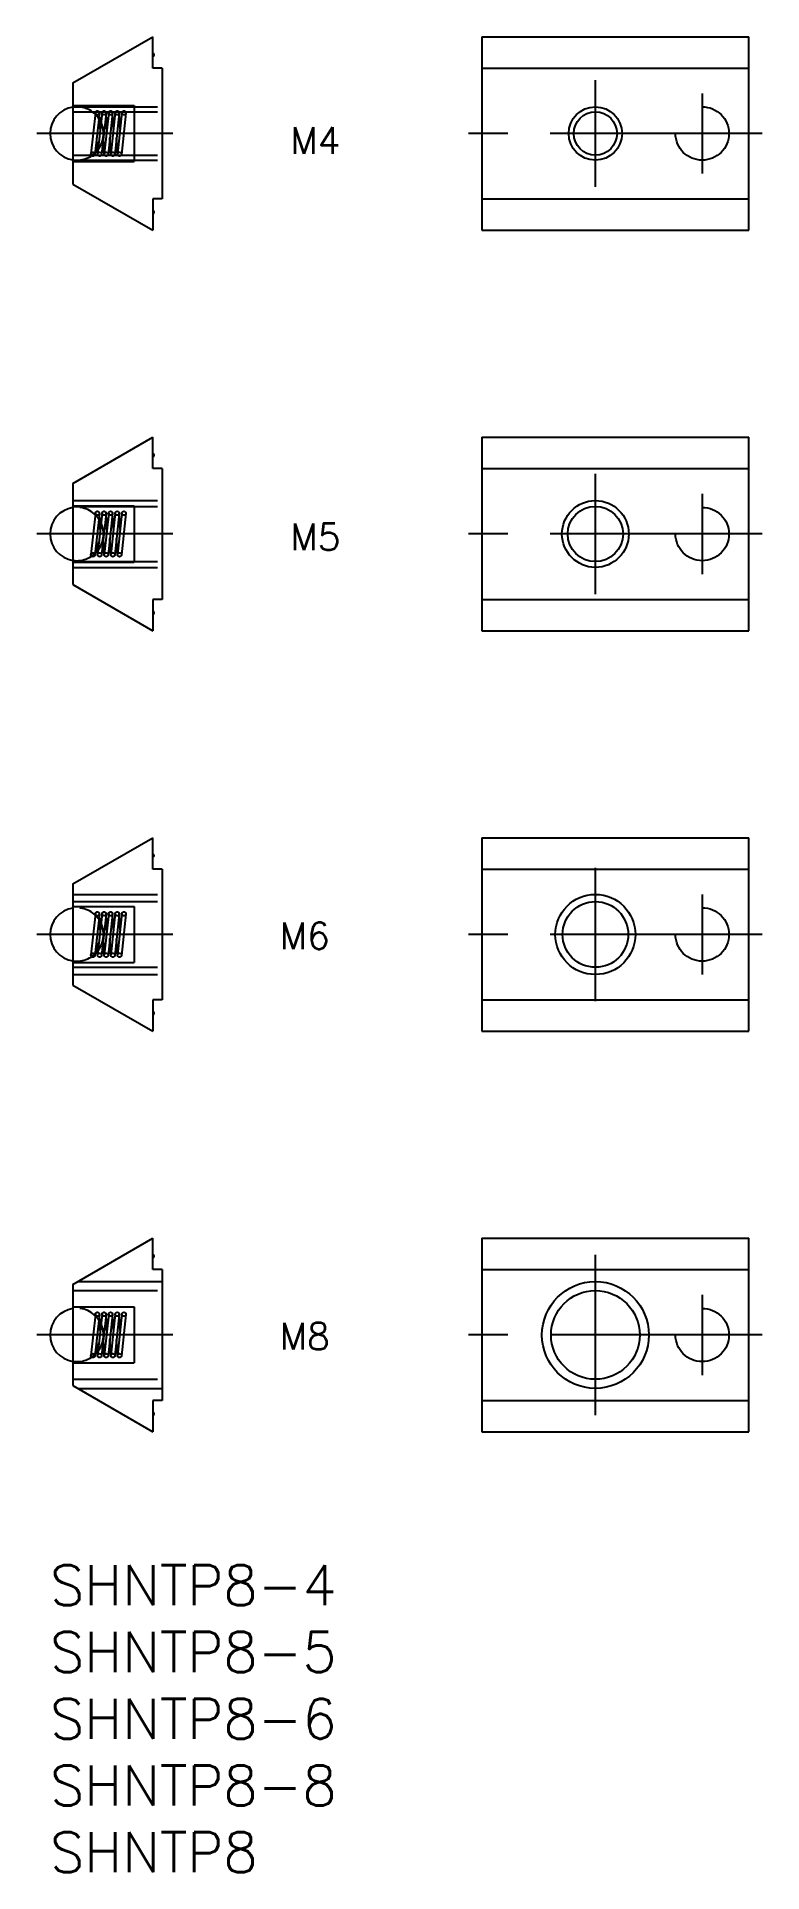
# Model space of a CAD drawing. Extents: x -1 to 53, y -23 to 114.
import ezdxf
from ezdxf.enums import TextEntityAlignment as Align

# ---------------------------------------------------------------- set-up
doc = ezdxf.new("R2010")
doc.units = 0
doc.header["$LTSCALE"] = 0.5
doc.linetypes.add('CENTER', pattern=[50.8, 31.75, -6.35, 6.35, -6.35])
doc.linetypes.add('DASHED', pattern=[19.05, 12.7, -6.35])
for name, color, linetype in [('MSM_CENTER', 1, 'CENTER'), ('MSM_CONTINUOUS', 7, 'CONTINUOUS'), ('MSM_DASHED', 4, 'DASHED'), ('MSM_NARROW', 5, 'CONTINUOUS'), ('MSM_PART_NUMBER', 7, 'CONTINUOUS')]:
    doc.layers.add(name, color=color, linetype=linetype)
doc.styles.get("Standard").update_dxf_attribs({"font": 'txt.shx', "height": 1, "bigfont": 'bigfont.shx'})

# ---------------------------------------------------------------- blocks, each defined once
blk = doc.blocks.new('*U3')
at = {"layer": 'MSM_PART_NUMBER'}
blk.add_text('SHNTP8-4', height=3, dxfattribs=at).set_placement((0, -3))
blk = doc.blocks.new('*U4')
at = {"layer": 'MSM_PART_NUMBER'}
blk.add_text('SHNTP8-5', height=3, dxfattribs=at).set_placement((0, -8))
blk = doc.blocks.new('*U5')
at = {"layer": 'MSM_PART_NUMBER'}
blk.add_text('SHNTP8-6', height=3, dxfattribs=at).set_placement((0, -13))
blk = doc.blocks.new('*U6')
at = {"layer": 'MSM_PART_NUMBER'}
blk.add_text('SHNTP8-8', height=3, dxfattribs=at).set_placement((0, -18))
blk = doc.blocks.new('*U7')
at = {"layer": 'MSM_PART_NUMBER'}
blk.add_text('SHNTP8', height=3, dxfattribs=at).set_placement((0, -23))

msp = doc.modelspace()

# ---------------------------------------------------------------- linework, layer by layer
at = {"layer": 'MSM_CENTER'}
for p, q in [((40.84, 103.25), (40.84, 111.25)), ((48.84, 110.25), (48.84, 104.25)), ((9.2, 107.25), (-1, 107.25)), ((53.34, 107.25), (31.34, 107.25)), ((40.84, 72.75), (40.84, 81.75)), ((48.84, 80.25), (48.84, 74.25)), ((9.2, 77.25), (-1, 77.25)), ((53.34, 77.25), (31.34, 77.25)), ((40.84, 42.25), (40.84, 52.25)), ((48.84, 50.25), (48.84, 44.25)), ((9.2, 47.25), (-1, 47.25)), ((53.34, 47.25), (31.34, 47.25)), ((40.84, 11.25), (40.84, 23.25)), ((48.84, 20.25), (48.84, 14.25)), ((9.2, 17.25), (-1, 17.25)), ((53.34, 17.25), (31.34, 17.25))]:
    msp.add_line(p, q, dxfattribs=at)
at = {"layer": 'MSM_CONTINUOUS'}
for p, q in [((1.7, 111.04), (7.7, 114.5)), ((7.7, 112.15), (7.7, 114.5)), ((32.34, 114.5), (32.34, 100)), ((32.34, 114.5), (52.34, 114.5)), ((52.34, 100), (52.34, 114.5)), ((8.4, 112.15), (7.7, 112.15)), ((8.4, 112.15), (8.4, 102.35)), ((32.34, 112.15), (52.34, 112.15)), ((1.7, 111.04), (1.7, 103.46)), ((1.7, 103.46), (7.7, 100)), ((8.4, 102.35), (7.7, 102.35)), ((7.7, 102.35), (7.7, 100)), ((32.34, 102.35), (52.34, 102.35)), ((32.34, 100), (52.34, 100)), ((1.7, 81.04), (7.7, 84.5)), ((7.7, 82.15), (7.7, 84.5)), ((32.34, 84.5), (32.34, 70)), ((32.34, 84.5), (52.34, 84.5)), ((52.34, 70), (52.34, 84.5)), ((8.4, 82.15), (7.7, 82.15)), ((8.4, 82.15), (8.4, 72.35)), ((32.34, 82.15), (52.34, 82.15)), ((1.7, 81.04), (1.7, 73.46)), ((1.7, 73.46), (7.7, 70)), ((8.4, 72.35), (7.7, 72.35)), ((7.7, 72.35), (7.7, 70)), ((32.34, 72.35), (52.34, 72.35)), ((32.34, 70), (52.34, 70)), ((1.7, 51.04), (7.7, 54.5)), ((7.7, 52.15), (7.7, 54.5)), ((32.34, 54.5), (32.34, 40)), ((32.34, 54.5), (52.34, 54.5)), ((52.34, 40), (52.34, 54.5)), ((1.7, 51.04), (1.7, 43.46)), ((8.4, 52.15), (7.7, 52.15)), ((8.4, 52.15), (8.4, 42.35)), ((32.34, 52.15), (52.34, 52.15)), ((1.7, 43.46), (7.7, 40)), ((8.4, 42.35), (7.7, 42.35)), ((7.7, 42.35), (7.7, 40)), ((32.34, 42.35), (52.34, 42.35)), ((32.34, 40), (52.34, 40)), ((1.7, 21.04), (7.7, 24.5)), ((7.7, 22.15), (7.7, 24.5)), ((32.34, 24.5), (32.34, 10)), ((32.34, 24.5), (52.34, 24.5)), ((52.34, 10), (52.34, 24.5)), ((8.4, 22.15), (7.7, 22.15)), ((8.4, 22.15), (8.4, 12.35)), ((32.34, 22.15), (52.34, 22.15)), ((1.7, 21.04), (1.7, 13.46)), ((1.7, 13.46), (7.7, 10)), ((8.4, 12.35), (7.7, 12.35)), ((7.7, 12.35), (7.7, 10)), ((32.34, 12.35), (52.34, 12.35)), ((32.34, 10), (52.34, 10))]:
    msp.add_line(p, q, dxfattribs=at)
for centre, radius in [((40.84, 107.25), 1.62), ((40.84, 77.25), 2.07), ((40.84, 47.25), 2.46), ((40.84, 17.25), 3.32)]:
    msp.add_circle(centre, radius, dxfattribs=at)
for centre, radius, start, end in [((7.7, 113.15), 0.1, 270, 90), ((2, 107.25), 2, 98.6269, 261.3731), ((7.7, 101.35), 0.1, 270, 90), ((7.7, 83.15), 0.1, 270, 90), ((2, 77.25), 2, 98.6269, 261.3731), ((7.7, 71.35), 0.1, 270, 90), ((7.7, 53.15), 0.1, 270, 90), ((2, 47.25), 2, 98.6269, 261.3731), ((7.7, 41.35), 0.1, 270, 90), ((7.7, 23.15), 0.1, 270, 90), ((2, 17.25), 2, 98.6269, 261.3731), ((7.7, 11.35), 0.1, 270, 90)]:
    msp.add_arc(centre, radius, start, end, dxfattribs=at)
at = {"layer": 'MSM_DASHED'}
for p, q in [((1.7, 109.35), (6.3, 109.35)), ((1.7, 109.25), (8.4, 109.25)), ((1.7, 108.87), (8.4, 108.87)), ((3.39, 108.82), (3.06, 105.72)), ((3.69, 108.78), (3.36, 105.68)), ((3.89, 108.82), (3.56, 105.72)), ((3.76, 107.58), (3.69, 108.81)), ((4.19, 108.78), (3.86, 105.68)), ((4.39, 108.82), (4.05, 105.72)), ((4.25, 107.58), (4.19, 108.81)), ((4.68, 108.78), (4.35, 105.68)), ((4.88, 108.82), (4.55, 105.72)), ((4.75, 107.58), (4.68, 108.81)), ((5.18, 108.78), (4.85, 105.68)), ((5.38, 108.82), (5.05, 105.72)), ((5.25, 107.58), (5.18, 108.81)), ((5.68, 108.78), (5.35, 105.68)), ((6.3, 109.35), (6.3, 105.15)), ((3.56, 105.69), (3.49, 106.92)), ((4.05, 105.69), (3.99, 106.92)), ((4.55, 105.69), (4.48, 106.92)), ((5.05, 105.69), (4.98, 106.92)), ((1.7, 105.63), (8.4, 105.63)), ((1.7, 105.25), (8.4, 105.25)), ((1.7, 105.15), (6.3, 105.15)), ((1.7, 79.75), (8.4, 79.75)), ((1.7, 79.35), (6.3, 79.35)), ((1.7, 79.32), (8.4, 79.32)), ((3.39, 78.82), (3.06, 75.72)), ((3.69, 78.78), (3.36, 75.68)), ((3.89, 78.82), (3.56, 75.72)), ((3.76, 77.58), (3.69, 78.81)), ((4.19, 78.78), (3.86, 75.68)), ((4.39, 78.82), (4.05, 75.72)), ((4.25, 77.58), (4.19, 78.81)), ((4.68, 78.78), (4.35, 75.68)), ((4.88, 78.82), (4.55, 75.72)), ((4.75, 77.58), (4.68, 78.81)), ((5.18, 78.78), (4.85, 75.68)), ((5.38, 78.82), (5.05, 75.72)), ((5.25, 77.58), (5.18, 78.81)), ((5.68, 78.78), (5.35, 75.68)), ((6.3, 79.35), (6.3, 75.15)), ((3.56, 75.69), (3.49, 76.92)), ((4.05, 75.69), (3.99, 76.92)), ((4.55, 75.69), (4.48, 76.92)), ((5.05, 75.69), (4.98, 76.92)), ((1.7, 75.18), (8.4, 75.18)), ((1.7, 75.15), (6.3, 75.15)), ((1.7, 74.75), (8.4, 74.75)), ((1.7, 50.25), (8.4, 50.25)), ((1.7, 49.71), (8.4, 49.71)), ((1.7, 49.35), (6.3, 49.35)), ((3.39, 48.82), (3.06, 45.72)), ((3.69, 48.78), (3.36, 45.68)), ((3.89, 48.82), (3.56, 45.72)), ((3.76, 47.58), (3.69, 48.81)), ((4.19, 48.78), (3.86, 45.68)), ((4.39, 48.82), (4.05, 45.72)), ((4.25, 47.58), (4.19, 48.81)), ((4.68, 48.78), (4.35, 45.68)), ((4.88, 48.82), (4.55, 45.72)), ((4.75, 47.58), (4.68, 48.81)), ((5.18, 48.78), (4.85, 45.68)), ((5.38, 48.82), (5.05, 45.72)), ((5.25, 47.58), (5.18, 48.81)), ((5.68, 48.78), (5.35, 45.68)), ((6.3, 49.35), (6.3, 45.15)), ((3.56, 45.69), (3.49, 46.92)), ((4.05, 45.69), (3.99, 46.92)), ((4.55, 45.69), (4.48, 46.92)), ((5.05, 45.69), (4.98, 46.92)), ((1.7, 45.15), (6.3, 45.15)), ((1.7, 44.79), (8.4, 44.79)), ((1.7, 44.25), (8.4, 44.25)), ((2.07, 21.25), (8.4, 21.25)), ((1.7, 20.57), (8.4, 20.57)), ((1.7, 19.35), (6.3, 19.35)), ((6.3, 19.35), (6.3, 15.15)), ((3.39, 18.82), (3.06, 15.72)), ((3.69, 18.78), (3.36, 15.68)), ((3.89, 18.82), (3.56, 15.72)), ((3.76, 17.58), (3.69, 18.81)), ((4.19, 18.78), (3.86, 15.68)), ((4.39, 18.82), (4.05, 15.72)), ((4.25, 17.58), (4.19, 18.81)), ((4.68, 18.78), (4.35, 15.68)), ((4.88, 18.82), (4.55, 15.72)), ((4.75, 17.58), (4.68, 18.81)), ((5.18, 18.78), (4.85, 15.68)), ((5.38, 18.82), (5.05, 15.72)), ((5.25, 17.58), (5.18, 18.81)), ((5.68, 18.78), (5.35, 15.68)), ((3.56, 15.69), (3.49, 16.92)), ((4.05, 15.69), (3.99, 16.92)), ((4.55, 15.69), (4.48, 16.92)), ((5.05, 15.69), (4.98, 16.92)), ((1.7, 15.15), (6.3, 15.15)), ((1.7, 13.93), (8.4, 13.93)), ((2.07, 13.25), (8.4, 13.25))]:
    msp.add_line(p, q, dxfattribs=at)
for centre, radius in [((3.54, 108.8), 0.15), ((4.04, 108.8), 0.15), ((4.53, 108.8), 0.15), ((5.03, 108.8), 0.15), ((5.53, 108.8), 0.15), ((48.84, 107.25), 2), ((3.21, 105.7), 0.15), ((3.71, 105.7), 0.15), ((4.2, 105.7), 0.15), ((4.7, 105.7), 0.15), ((5.2, 105.7), 0.15), ((3.54, 78.8), 0.15), ((4.04, 78.8), 0.15), ((4.53, 78.8), 0.15), ((5.03, 78.8), 0.15), ((5.53, 78.8), 0.15), ((48.84, 77.25), 2), ((3.21, 75.7), 0.15), ((3.71, 75.7), 0.15), ((4.2, 75.7), 0.15), ((4.7, 75.7), 0.15), ((5.2, 75.7), 0.15), ((3.54, 48.8), 0.15), ((4.04, 48.8), 0.15), ((4.53, 48.8), 0.15), ((5.03, 48.8), 0.15), ((5.53, 48.8), 0.15), ((48.84, 47.25), 2), ((3.21, 45.7), 0.15), ((3.71, 45.7), 0.15), ((4.2, 45.7), 0.15), ((4.7, 45.7), 0.15), ((5.2, 45.7), 0.15), ((48.84, 17.25), 2), ((3.54, 18.8), 0.15), ((4.04, 18.8), 0.15), ((4.53, 18.8), 0.15), ((5.03, 18.8), 0.15), ((5.53, 18.8), 0.15), ((3.21, 15.7), 0.15), ((3.71, 15.7), 0.15), ((4.2, 15.7), 0.15), ((4.7, 15.7), 0.15), ((5.2, 15.7), 0.15)]:
    msp.add_circle(centre, radius, dxfattribs=at)
for centre in [(2, 107.25), (2, 77.25), (2, 47.25), (2, 17.25)]:
    msp.add_arc(centre, 2, 261.3731, 98.6269, dxfattribs=at)
at = {"layer": 'MSM_NARROW'}
for centre, radius in [((40.84, 107.25), 2), ((40.84, 77.25), 2.5), ((40.84, 47.25), 3), ((40.84, 17.25), 4)]:
    msp.add_circle(centre, radius, dxfattribs=at)

# ---------------------------------------------------------------- block references
at = {"layer": 'MSM_CONTINUOUS'}
for name in ['*U3', '*U4', '*U5', '*U6', '*U7']:
    msp.add_blockref(name, (0, 0), dxfattribs=at)

# ---------------------------------------------------------------- texts
at = {"layer": 'MSM_PART_NUMBER'}
for s, p in [('M4', (19.87, 106.72)), ('M5', (19.87, 77.03)), ('M6', (19.07, 47.15)), ('M8', (19.07, 17.15))]:
    msp.add_text(s, height=2, dxfattribs=at).set_placement(p, align=Align.MIDDLE)

doc.saveas('drawing.dxf')
